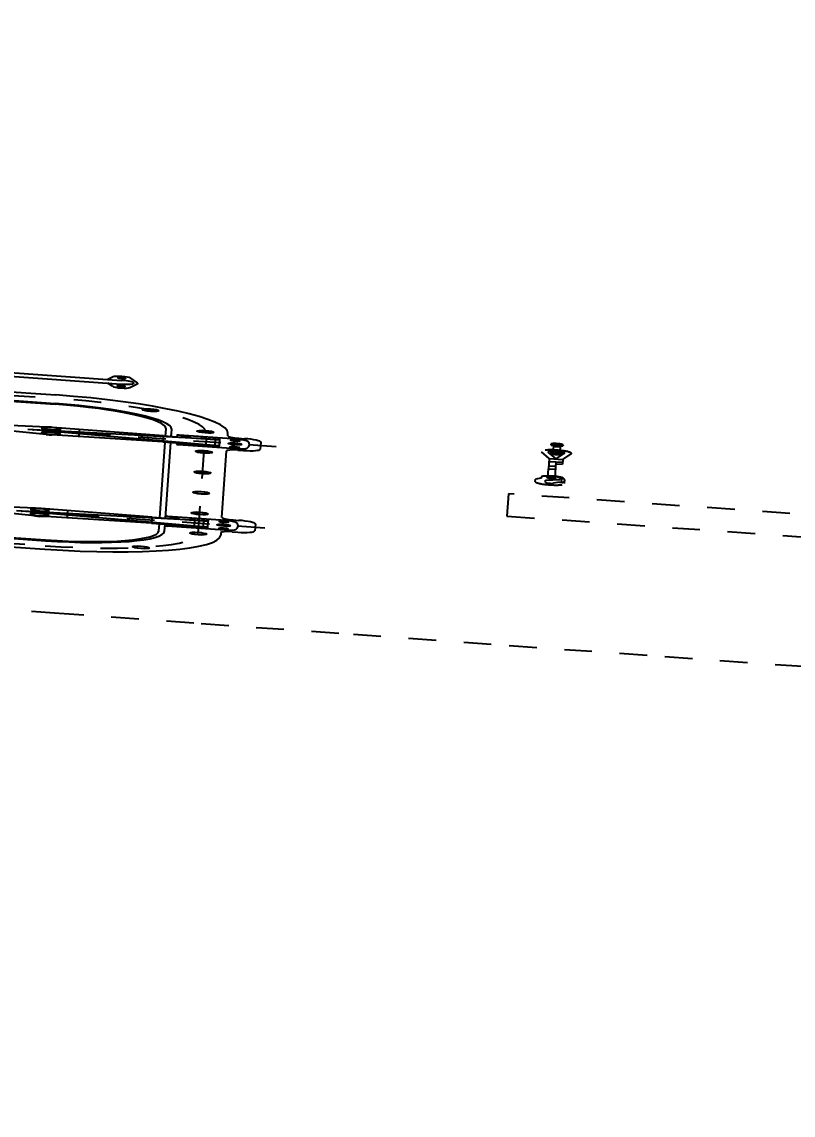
# Model space of a CAD drawing. Header units: millimetres. Extents: x -4 to 3776, y -4 to 4079.
# Drawn here: x 460.178 to 462.968, y 287.269 to 291.221 of the extents above; entities that cross this region are included whole.
import ezdxf
from ezdxf import colors
from ezdxf.entities.mleader import LeaderData, LeaderLine
from ezdxf.math import Vec2, Vec3

# ---------------------------------------------------------------- set-up
doc = ezdxf.new("R2010")
doc.units = ezdxf.units.MM
for name, pattern in [('CENTER', [2, 1.25, -0.25, 0.25, -0.25]), ('HIDDEN2', [0.1875, 0.125, -0.0625]), ('PHANTOM', [2.5, 1.25, -0.25, 0.25, -0.25, 0.25, -0.25])]:
    doc.linetypes.add(name, pattern=pattern)
doc.layers.add('03-input', color=3, linetype='Continuous')
doc.layers.add('BK_kedu', color=255, linetype='Continuous')
doc.styles.get("Standard").update_dxf_attribs({"font": 'arial.ttf'})

# ---------------------------------------------------------------- blocks, each defined once
blk = doc.blocks.new('HANDRAIL')
at = {"layer": '03-input', "color": 0, "linetype": 'Continuous'}
for p, q in [((-307.75, 39), (-314.04, 14.62)), ((-292.25, 39), (-287.86, 22)), ((292.25, 39), (287.86, 22)), ((307.75, 39), (314.04, 14.62)), ((-300, 22), (300, 22)), ((-307.75, -17), (-314.04, 7.37)), ((-300, 0), (300, 0)), ((292.25, -17), (287.86, 0)), ((307.75, -17), (314.04, 7.37)), ((-292.25, -17), (-287.86, 0))]:
    blk.add_line(p, q, dxfattribs=at)
for centre in [(-300, 35), (300, 35), (-300, -13), (300, -13)]:
    blk.add_circle(centre, 3.5, dxfattribs=at)
for centre, radius, start, end in [((-300, 37), 8, 14.47751, 165.52249), ((300, 37), 8, 14.47751, 165.52249), ((-300, 11), 11, 90, 270), ((300, 11), 11, 270, 90), ((-300, 11), 14.5, 165.52249, 194.47751), ((300, 11), 14.5, 345.52249, 14.47751), ((-300, -15), 8, 194.47751, 345.52249), ((300, -15), 8, 194.47751, 345.52249)]:
    blk.add_arc(centre, radius, start, end, dxfattribs=at)
blk = doc.blocks.new('door-side')
at = {"layer": '03-input', "color": 0, "linetype": 'Continuous'}
for p, q in [((-242.5, 915), (242.5, 915)), ((-242.5, 865), (242.5, 865)), ((-242.5, 860), (242.5, 860)), ((342.5, 717.5), (342.5, 760)), ((347.5, 717.5), (347.5, 760)), ((397.5, 745), (397.5, 760)), ((407.5, 735), (412.5, 735)), ((236.48, 722.14), (168.71, 709.84)), ((340.5, 717.5), (241.63, 722.47)), ((265.5, 721.27), (265.5, 704.87)), ((352.5, 726), (352.5, 717.5)), ((405.82, 728), (354.5, 728)), ((374.5, 728), (374.5, 718)), ((378.25, 728), (378.25, 718)), ((386.75, 728), (386.75, 718)), ((390.5, 728), (390.5, 718)), ((427.5, 680), (427.5, 720)), ((382.5, 717.5), (224.95, 700.5)), ((340.5, 717.5), (390.5, 717.5)), ((340.5, 712.97), (340.5, 717.5)), ((340.5, 712.97), (340.5, 687.03)), ((390.5, 718), (374.5, 718)), ((378.75, 717.5), (378.75, 682.5)), ((386.75, 717.5), (386.75, 682.5)), ((390.5, 717.5), (390.5, 682.5)), ((382.5, 682.5), (224.95, 699.5)), ((236.48, 677.86), (168.71, 690.16)), ((265.5, 695.13), (265.5, 678.73)), ((340.5, 682.5), (241.63, 677.53)), ((340.5, 687.03), (340.5, 682.5)), ((340.5, 682.5), (390.5, 682.5)), ((342.5, 232.5), (342.5, 682.5)), ((347.5, 232.5), (347.5, 682.5)), ((352.5, 682.5), (352.5, 674)), ((374.5, 672), (374.5, 682)), ((390.5, 682), (374.5, 682)), ((378.25, 672), (378.25, 682)), ((386.75, 672), (386.75, 682)), ((390.5, 672), (390.5, 682)), ((405.82, 672), (354.5, 672)), ((407.5, 665), (412.5, 665)), ((397.5, 260), (397.5, 655)), ((400.82, 243), (349.5, 243)), ((369.5, 243), (369.5, 233)), ((373.25, 243), (373.25, 233)), ((381.75, 243), (381.75, 233)), ((385.5, 243), (385.5, 233)), ((407.5, 250), (412.5, 250)), ((231.48, 237.14), (163.71, 224.84)), ((335.5, 232.5), (236.63, 237.47)), ((260.5, 219.87), (260.5, 236.27)), ((347.5, 232.5), (347.5, 241)), ((427.5, 235), (427.5, 195)), ((377.5, 232.5), (219.95, 215.5)), ((335.5, 227.97), (335.5, 232.5)), ((335.5, 232.5), (385.5, 232.5)), ((335.5, 202.03), (335.5, 227.97)), ((385.5, 233), (369.5, 233)), ((373.75, 197.5), (373.75, 232.5)), ((381.75, 197.5), (381.75, 232.5)), ((385.5, 197.5), (385.5, 232.5)), ((377.5, 197.5), (219.95, 214.5)), ((231.48, 192.86), (163.71, 205.16)), ((260.5, 193.73), (260.5, 210.13)), ((335.5, 197.5), (236.63, 192.53)), ((335.5, 202.03), (335.5, 197.5)), ((335.5, 197.5), (385.5, 197.5)), ((342.5, 155), (342.5, 197.5)), ((347.5, 155), (347.5, 197.5)), ((347.5, 189), (347.5, 197.5)), ((369.5, 187), (369.5, 197)), ((385.5, 197), (369.5, 197)), ((373.25, 187), (373.25, 197)), ((381.75, 187), (381.75, 197)), ((385.5, 187), (385.5, 197)), ((400.82, 187), (349.5, 187)), ((407.5, 180), (412.5, 180)), ((397.5, 170), (397.5, 155)), ((-242.5, 55), (242.5, 55)), ((-242.5, 50), (242.5, 50)), ((-242.5, 0), (242.5, 0))]:
    blk.add_line(p, q, dxfattribs=at)
at = {"layer": '03-input', "color": 0, "linetype": 'CENTER'}
for p, q in [((-242.5, 895), (242.5, 895)), ((377.5, 155), (377.5, 760)), ((441.11, 700), (154.24, 700)), ((436.11, 215), (149.24, 215)), ((-242.5, 20), (242.5, 20))]:
    blk.add_line(p, q, dxfattribs=at)
at = {"layer": '03-input', "color": 0, "linetype": 'Continuous'}
for points in [[(324.61, 859.88), (321.73, 864.88), (324.61, 869.88), (330.39, 869.88), (333.27, 864.88), (330.39, 859.88)], [(374.61, 755), (371.73, 760), (374.61, 765), (380.39, 765), (383.27, 760), (380.39, 755)], [(232.5, 719.12), (240.5, 723.74), (248.5, 719.12), (248.5, 709.88), (240.5, 705.26), (232.5, 709.88)], [(232.5, 690.12), (240.5, 694.74), (248.5, 690.12), (248.5, 680.88), (240.5, 676.26), (232.5, 680.88)], [(374.61, 635), (371.73, 640), (374.61, 645), (380.39, 645), (383.27, 640), (380.39, 635)], [(374.61, 512.5), (371.73, 517.5), (374.61, 522.5), (380.39, 522.5), (383.27, 517.5), (380.39, 512.5)], [(374.61, 402.5), (371.73, 397.5), (374.61, 392.5), (380.39, 392.5), (383.27, 397.5), (380.39, 402.5)], [(374.61, 280), (371.73, 275), (374.61, 270), (380.39, 270), (383.27, 275), (380.39, 280)], [(227.5, 224.88), (235.5, 220.26), (243.5, 224.88), (243.5, 234.12), (235.5, 238.74), (227.5, 234.12)], [(227.5, 195.88), (235.5, 191.26), (243.5, 195.88), (243.5, 205.12), (235.5, 209.74), (227.5, 205.12)], [(374.61, 160), (371.73, 155), (374.61, 150), (380.39, 150), (383.27, 155), (380.39, 160)], [(324.61, 55.12), (321.73, 50.12), (324.61, 45.12), (330.39, 45.12), (333.27, 50.12), (330.39, 55.12)]]:
    blk.add_lwpolyline(points, close=True, dxfattribs=at)
for centre, radius in [((327.5, 864.88), 7.5), ((377.5, 760), 7.5), ((240.5, 714.5), 8), ((404.5, 720), 4.25), ((404.5, 700), 6), ((404.5, 700), 4.25), ((240.5, 685.5), 8), ((404.5, 680), 4.25), ((377.5, 640), 7.5), ((377.5, 517.5), 7.5), ((377.5, 397.5), 7.5), ((377.5, 275), 7.5), ((235.5, 229.5), 8), ((399.5, 235), 4.25), ((399.5, 215), 6), ((399.5, 215), 4.25), ((235.5, 200.5), 8), ((399.5, 195), 4.25), ((377.5, 155), 7.5), ((327.5, 50.12), 7.5)]:
    blk.add_circle(centre, radius, dxfattribs=at)
for centre, radius, start, end in [((242.5, 760), 155, 0, 90), ((242.5, 760), 105, 0, 90), ((242.5, 760), 100, 0, 90), ((407.5, 745), 10, 180, 270), ((412.5, 720), 15, 0, 90), ((240.5, 700), 22.5, 87.12135, 100.28656), ((354.5, 726), 2, 90, 180), ((360.5, 720), 4.25, 323.96812, 216.03188), ((405.82, 718), 10, 10.69381, 90), ((310.5, 700), 107, 349.30619, 10.69381), ((225, 700), 0.5, 96.15941, 263.84059), ((360.5, 680), 4.25, 143.96812, 36.03188), ((405.82, 682), 10, 270, 349.30619), ((412.5, 680), 15, 270, 0), ((240.5, 700), 22.5, 259.71344, 272.87865), ((354.5, 674), 2, 180, 270), ((407.5, 655), 10, 90, 180), ((407.5, 260), 10, 180, 270), ((349.5, 241), 2, 90, 180), ((400.82, 233), 10, 10.69381, 90), ((412.5, 235), 15, 0, 90), ((235.5, 215), 22.5, 87.12135, 100.28656), ((355.5, 235), 4.25, 323.96812, 216.03188), ((305.5, 215), 107, 349.30619, 10.69381), ((220, 215), 0.5, 96.15941, 263.84059), ((355.5, 195), 4.25, 143.96812, 36.03188), ((400.82, 197), 10, 270, 349.30619), ((412.5, 195), 15, 270, 0), ((235.5, 215), 22.5, 259.71344, 272.87865), ((349.5, 189), 2, 180, 270), ((407.5, 170), 10, 90, 180), ((242.5, 155), 155, 270, 0), ((242.5, 155), 100, 270, 0), ((242.5, 155), 105, 270, 0)]:
    blk.add_arc(centre, radius, start, end, dxfattribs=at)
at = {"layer": '03-input', "color": 0, "linetype": 'CENTER'}
for centre, start, end in [((242.5, 760), 0, 90), ((242.5, 155), 270, 0)]:
    blk.add_arc(centre, 135, start, end, dxfattribs=at)
blk = doc.blocks.new('A$C2694431E')
at = {"layer": '03-input', "color": 0, "linetype": 'PHANTOM'}
for p, q in [((2719.16, 2153.29), (2719.16, 2151.04)), ((2724.16, 2150.01), (2719.16, 2151.04)), ((2724.16, 2148.94), (2724.16, 2150.01)), ((2728.16, 2153.29), (2728.16, 2151.49)), ((2728.16, 2151.49), (2741.16, 2150.01)), ((2730.15, 2148.94), (2730.15, 2141.11)), ((2740.6, 2152.39), (2735.55, 2153.61)), ((2736.15, 2134.49), (2736.16, 2148.94)), ((2740.6, 2152.39), (2742.66, 2152.39)), ((2741.16, 2148.94), (2741.16, 2150.01)), ((2742.16, 2148.94), (2742.16, 2152.39)), ((2743.66, 2152.24), (2743.66, 2152.09)), ((2744.16, 2148.94), (2744.16, 2149.54)), ((2744.66, 2151.94), (2745.16, 2151.94)), ((2745.16, 2153.29), (2745.16, 2149.69)), ((2730.15, 2131.96), (2730.15, 2141.11)), ((2730.15, 2141.11), (2736.16, 2141.11)), ((2730.15, 2138.41), (2736.16, 2138.41)), ((2730.15, 2131.96), (2722.92, 2126.54)), ((2736.15, 2131.87), (2728.81, 2126.36)), ((2730.15, 2134.49), (2742.15, 2134.49)), ((2730.15, 2131.96), (2742.15, 2131.96)), ((2730.62, 2127.13), (2730.62, 2126.83)), ((2736.12, 2127.7), (2731.12, 2127.26)), ((2731.12, 2127.26), (2731.12, 2126.4)), ((2741.12, 2127.26), (2736.12, 2127.7)), ((2736.15, 2131.87), (2743.43, 2126.36)), ((2736.16, 2136.2), (2742.15, 2136.2)), ((2741.12, 2126.4), (2741.12, 2127.26)), ((2741.62, 2127.13), (2741.62, 2126.83)), ((2742.15, 2131.96), (2742.15, 2136.2)), ((2742.15, 2131.96), (2749.32, 2126.54)), ((2730.62, 2119.18), (2730.62, 2119.48)), ((2731.12, 2126.4), (2736.12, 2125.96)), ((2731.12, 2119.91), (2736.12, 2120.35)), ((2731.12, 2119.05), (2731.12, 2119.91)), ((2736.12, 2118.61), (2731.12, 2119.05)), ((2731.93, 2126.29), (2732.4, 2126.29)), ((2731.93, 2120.02), (2732.4, 2120.02)), ((2732.97, 2125.88), (2739.26, 2125.88)), ((2732.97, 2120.43), (2739.26, 2120.43)), ((2733.12, 2125.66), (2733.12, 2123.15)), ((2733.12, 2120.65), (2733.12, 2123.15)), ((2736.12, 2125.96), (2741.12, 2126.4)), ((2736.12, 2120.35), (2741.12, 2119.91)), ((2741.12, 2119.05), (2736.12, 2118.61)), ((2739.12, 2125.66), (2739.12, 2123.15)), ((2739.12, 2120.65), (2739.12, 2123.15)), ((2739.84, 2126.29), (2740.31, 2126.29)), ((2739.84, 2120.02), (2740.31, 2120.02)), ((2741.12, 2119.91), (2741.12, 2119.05)), ((2741.62, 2119.18), (2741.62, 2119.48))]:
    blk.add_line(p, q, dxfattribs=at)
at = {"layer": '03-input', "color": 0, "linetype": 'HIDDEN2'}
for p, q in [((2733.12, 2125.32), (2739.12, 2125.32)), ((2733.12, 2120.99), (2739.12, 2120.99))]:
    blk.add_line(p, q, dxfattribs=at)
at = {"layer": '03-input', "color": 0, "linetype": 'PHANTOM'}
blk.add_lwpolyline([(2967.72, 2300.7), (2829.08, 2300.54), (2690.25, 2300.35), (2554.55, 2300.16), (2425.35, 2299.96), (2305.09, 2299.76), (2192.77, 2299.54), (2086.47, 2299.24), (1984.3, 2298.83), (1884.34, 2298.26), (1784.7, 2297.5), (1683.47, 2296.52), (1578.75, 2295.25), (1469.3, 2293.65), (1356.52, 2291.49), (1242.44, 2288.55), (1129.13, 2284.6), (1018.64, 2279.39), (913.01, 2272.7)], dxfattribs=at)
blk.add_lwpolyline([(2696.1, 2185.66), (2996.1, 2185.66), (2996.1, 2165.71), (2696.1, 2165.71)], close=True, dxfattribs=at)
at = {"layer": '03-input', "color": 0, "linetype": 'PHANTOM', "extrusion": (0, 0, -1)}
for centre, major_axis, start_param, end_param in [((2732.16, 2153.29), (-13, 0), 0, 3.141593), ((2734.16, 2148.94), (-10, 0), 3.141593, 6.283185), ((2732.16, 2153.29), (4, 0), 3.141593, 5.726369), ((2733.16, 2148.94), (3.01, 0), 3.141593, 6.294596), ((2738.35, 2148.01), (0.5, 0), 0.977384, 4.118977), ((2734.16, 2148.94), (7, 0), 0, 0.977384), ((2734.16, 2148.94), (8, 0), 0, 0.977384), ((2742.66, 2152.24), (-1, 0), 1.570796, 3.141593), ((2744.66, 2152.09), (-1, 0), -1.570796, 0), ((2744.16, 2149.69), (-1, 0), 3.141593, 4.712389), ((2736.12, 2127.13), (5.5, 0), 3.141593, 6.283185), ((2736.12, 2126.14), (-13.45, 0), 2.945951, 6.480506), ((2736.12, 2126.14), (7.45, 0), -0.195642, 3.338913), ((2736.12, 2126.83), (5.5, 0), 2.523206, 3.141593), ((2736.12, 2119.48), (-5.5, 0), 0, 0.618387), ((2736.12, 2119.18), (5.5, 0), 0, 3.141593), ((2725.12, 2125.66), (-8, 0), 2.523206, 3.141593), ((2725.12, 2120.65), (8, 0), 0, 0.618387), ((2747.12, 2125.66), (8, 0), 3.141593, 3.759979), ((2747.12, 2120.65), (8, 0), 2.523206, 3.141593), ((2736.12, 2126.83), (5.5, 0), 0, 0.618387), ((2736.12, 2119.48), (-5.5, 0), 2.523206, 3.141593)]:
    blk.add_ellipse(centre, major_axis=major_axis, ratio=0.15, start_param=start_param, end_param=end_param, dxfattribs=at)
for centre, major_axis in [((2733.16, 2148.94), (4, 0)), ((2736.12, 2126.83), (4.58, 0)), ((2736.12, 2119.48), (4.58, 0))]:
    blk.add_ellipse(centre, major_axis=major_axis, ratio=0.15, dxfattribs=at)
at = {"layer": '03-input', "color": 0, "linetype": 'PHANTOM', "xscale": -1, "rotation": 180}
for name, p, yscale in [('door-side', (2046.1, 2243.53), 0.1500000000014552), ('HANDRAIL', (2046.1, 2092.53), 0.1499999999996362)]:
    blk.add_blockref(name, p, dxfattribs=dict(at, yscale=yscale))
blk = doc.blocks.new('jiushengting-jiaban')
at = {"layer": '03-input', "color": 3, "linetype": 'Continuous', "xscale": 0.004069116755912711, "yscale": 0.004069116755912711, "zscale": 0.004069116755912711, "rotation": 4.000544981170568}
blk.add_blockref('A$C2694431E', (4926.6749, 3394.586), dxfattribs=at)

msp = doc.modelspace()

# ---------------------------------------------------------------- block references
at = {"color": 4, "lineweight": 25, "xscale": -1, "rotation": 180}
msp.add_blockref('jiushengting-jiaban', (-4475.0662, 3693.6574), dxfattribs=at)

# ---------------------------------------------------------------- leaders
at = {"layer": 'BK_kedu'}
ml = msp.add_multileader_mtext('Standard', dxfattribs=at)
ml.set_content('', color=256)
ml.set_leader_properties()
ml.build(insert=Vec2(0, 0))
ml.multileader.update_dxf_attribs({"text_right_attachment_type": 6, "dogleg_length": 0.36, "arrow_head_size": 0.18})
ctx = ml.context
ctx.base_point, ctx.char_height, ctx.arrow_head_size, ctx.landing_gap_size, ctx.plane_origin = Vec3(3775.9986, 4079.3284), 0.18, 0.18, 0.09, Vec3(3774.6386, 4079.3284)
ctx.right_attachment = 6
notes = []
notes.append((ctx, [(0, (0, 0, 0), (0, 0), (1, 0), 1, [])]))
ctx.mtext.insert, ctx.mtext.flow_direction = Vec3(3776.0886, 4079.4184), 5
for ctx, leaders in notes:
    for number, flags, end, landing, length, lines in leaders:
        leader = LeaderData()
        leader.index, (leader.has_last_leader_line, leader.has_dogleg_vector, leader.attachment_direction) = number, flags
        leader.last_leader_point, leader.dogleg_vector, leader.dogleg_length = Vec3(end), Vec3(landing), length
        for number, points, colour, breaks in lines:
            line = LeaderLine()
            line.index, line.vertices, line.color, line.breaks = number, Vec3.list(points), colors.encode_raw_color(colour), breaks
            leader.lines.append(line)
        ctx.leaders.append(leader)

doc.saveas('drawing.dxf')
